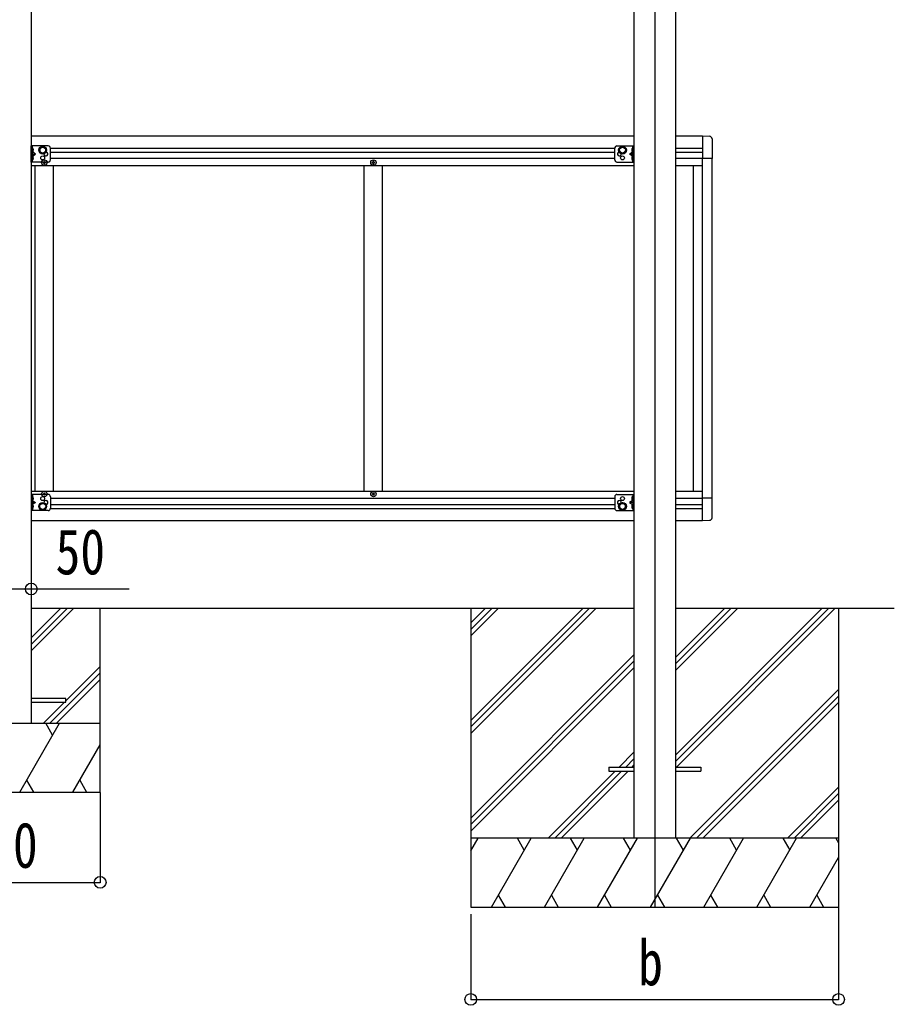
# Model space of a CAD drawing. Units: millimetres, scale not verified. Extents: x -12615 to 12615, y -8910 to 8910.
# Drawn here: x 490 to 2392, y -5454 to -3310 of the extents above; entities that cross this region are included whole.
import ezdxf
from ezdxf.enums import TextEntityAlignment as Align

# ---------------------------------------------------------------- set-up
doc = ezdxf.new("R2010")
doc.units = ezdxf.units.MM
doc.header["$LTSCALE"] = 40
for name, color, linetype in [('0-3_YKK_12', 2, 'Continuous'), ('0-4_YKK_13', 4, 'Continuous'), ('0-5_YKK_A1', 4, 'Continuous'), ('0-6_YKK_D', 6, 'Continuous')]:
    doc.layers.add(name, color=color, linetype=linetype)
doc.styles.add('ＭＳ ゴシック', font='')
doc.styles.get('ＭＳ ゴシック').set_extended_font_data('MS Gothic')

msp = doc.modelspace()

# ---------------------------------------------------------------- linework, layer by layer
at = {"layer": '0-3_YKK_12'}
msp.add_lwpolyline([(1871.21, -2066.08), (1871.21, -4990.49), (1871.21, -5240.49)], dxfattribs=at)
at = {"layer": '0-4_YKK_13'}
for p, q in [((1975.21, -3562.99), (1990.5, -3563.79)), ((1975.21, -3562.99), (1975.21, -3612.18)), ((1995.71, -3569.28), (1995.71, -3612.18)), ((514.71, -3619.99), (514.71, -3584.99)), ((551.71, -3584.99), (514.71, -3584.99)), ((517.24, -3592.34), (516.63, -3593.49)), ((517.24, -3594.63), (516.63, -3593.49)), ((517.21, -3619.99), (517.21, -3584.99)), ((517.21, -3588.79), (517.5, -3588.79)), ((517.21, -3588.79), (517.21, -3598.19)), ((517.5, -3598.19), (517.21, -3598.19)), ((519.32, -3591.34), (517.3, -3592.34)), ((519.32, -3595.64), (517.3, -3594.63)), ((517.5, -3588.79), (517.5, -3598.19)), ((556.71, -3614.99), (556.71, -3589.99)), ((1784.01, -3614.99), (1784.01, -3589.99)), ((1789.01, -3584.99), (1826.01, -3584.99)), ((1821.4, -3591.34), (1823.42, -3592.34)), ((1821.4, -3595.64), (1823.42, -3594.63)), ((1823.51, -3588.79), (1823.22, -3588.79)), ((1823.22, -3588.79), (1823.22, -3598.19)), ((1823.22, -3598.19), (1823.51, -3598.19)), ((1823.49, -3592.34), (1824.1, -3593.49)), ((1823.49, -3594.63), (1824.1, -3593.49)), ((1823.51, -3619.99), (1823.51, -3584.99)), ((1823.51, -3588.79), (1823.51, -3598.19)), ((1826.01, -3619.99), (1826.01, -3584.99)), ((551.71, -3619.99), (514.71, -3619.99)), ((517.24, -3610.34), (516.63, -3611.49)), ((517.24, -3612.63), (516.63, -3611.49)), ((517.21, -3602.49), (524.21, -3602.49)), ((517.5, -3606.79), (517.21, -3606.79)), ((517.21, -3616.19), (517.21, -3606.79)), ((517.21, -3616.19), (517.5, -3616.19)), ((519.32, -3609.34), (517.3, -3610.34)), ((519.32, -3613.64), (517.3, -3612.63)), ((517.5, -3616.19), (517.5, -3606.79)), ((544.71, -3621.49), (545.71, -3621.49)), ((1260.71, -3621.49), (1261.71, -3621.49)), ((1789.01, -3619.99), (1826.01, -3619.99)), ((1823.51, -3602.49), (1816.51, -3602.49)), ((1821.4, -3609.34), (1823.42, -3610.34)), ((1821.4, -3613.64), (1823.42, -3612.63)), ((1823.22, -3606.79), (1823.51, -3606.79)), ((1823.22, -3616.19), (1823.22, -3606.79)), ((1823.51, -3616.19), (1823.22, -3616.19)), ((1823.49, -3610.34), (1824.1, -3611.49)), ((1823.49, -3612.63), (1824.1, -3611.49)), ((1823.51, -3616.19), (1823.51, -3606.79)), ((1995.71, -3612.18), (1975.21, -3612.18)), ((514.71, -4342.99), (514.71, -4377.99)), ((551.71, -4342.99), (514.71, -4342.99)), ((517.24, -4350.34), (516.63, -4351.49)), ((517.24, -4352.63), (516.63, -4351.49)), ((517.21, -4342.99), (517.21, -4377.99)), ((517.21, -4346.79), (517.5, -4346.79)), ((517.21, -4346.79), (517.21, -4356.19)), ((519.32, -4349.34), (517.3, -4350.34)), ((517.5, -4346.79), (517.5, -4356.19)), ((544.71, -4341.49), (545.71, -4341.49)), ((556.71, -4347.99), (556.71, -4372.99)), ((1260.71, -4341.49), (1261.71, -4341.49)), ((1784.01, -4347.99), (1784.01, -4372.99)), ((1789.01, -4342.99), (1826.01, -4342.99)), ((1821.4, -4349.34), (1823.42, -4350.34)), ((1823.51, -4346.79), (1823.22, -4346.79)), ((1823.22, -4346.79), (1823.22, -4356.19)), ((1823.49, -4350.34), (1824.1, -4351.49)), ((1823.49, -4352.63), (1824.1, -4351.49)), ((1823.51, -4342.99), (1823.51, -4377.99)), ((1823.51, -4346.79), (1823.51, -4356.19)), ((1826.01, -4342.99), (1826.01, -4377.99)), ((1995.71, -4350.8), (1975.21, -4350.8)), ((1975.21, -4399.99), (1975.21, -4350.8)), ((1995.71, -4393.69), (1995.71, -4350.8)), ((517.24, -4368.34), (516.63, -4369.49)), ((517.24, -4370.63), (516.63, -4369.49)), ((517.5, -4356.19), (517.21, -4356.19)), ((517.21, -4360.49), (524.21, -4360.49)), ((517.5, -4364.79), (517.21, -4364.79)), ((517.21, -4374.19), (517.21, -4364.79)), ((519.32, -4353.64), (517.3, -4352.63)), ((519.32, -4367.34), (517.3, -4368.34)), ((519.32, -4371.64), (517.3, -4370.63)), ((517.5, -4374.19), (517.5, -4364.79)), ((1823.51, -4360.49), (1816.51, -4360.49)), ((1821.4, -4353.64), (1823.42, -4352.63)), ((1821.4, -4367.34), (1823.42, -4368.34)), ((1821.4, -4371.64), (1823.42, -4370.63)), ((1823.22, -4356.19), (1823.51, -4356.19)), ((1823.22, -4364.79), (1823.51, -4364.79)), ((1823.22, -4374.19), (1823.22, -4364.79)), ((1823.49, -4368.34), (1824.1, -4369.49)), ((1823.49, -4370.63), (1824.1, -4369.49)), ((1823.51, -4374.19), (1823.51, -4364.79)), ((551.71, -4377.99), (514.71, -4377.99)), ((517.21, -4374.19), (517.5, -4374.19)), ((1789.01, -4377.99), (1826.01, -4377.99)), ((1823.51, -4374.19), (1823.22, -4374.19)), ((1975.21, -4399.99), (1990.5, -4399.19)), ((514.71, -4794.49), (589.71, -4794.49)), ((1771.21, -4935.99), (1771.21, -4944.99)), ((1771.21, -4935.99), (1826.01, -4935.99)), ((1771.21, -4944.99), (1826.01, -4944.99)), ((1916.41, -4935.99), (1971.21, -4935.99)), ((1916.41, -4944.99), (1971.21, -4944.99)), ((1971.21, -4935.99), (1971.21, -4944.99))]:
    msp.add_line(p, q, dxfattribs=at)
for points in [[(517.81, -3607.06), (524.21, -3602.49), (517.81, -3597.91)], [(1822.91, -3607.06), (1816.51, -3602.49), (1822.91, -3597.91)], [(541.71, -3620.49), (540.71, -3620.49), (540.71, -3621.49), (541.71, -3621.49)], [(543.71, -3619.49), (543.71, -3618.49), (542.71, -3618.49), (542.71, -3619.49)], [(542.71, -3622.49), (542.71, -3623.49), (543.71, -3623.49), (543.71, -3622.49)], [(545.71, -3621.49), (545.71, -3620.49), (544.71, -3620.49)], [(1257.71, -3620.49), (1256.71, -3620.49), (1256.71, -3621.49), (1257.71, -3621.49)], [(1259.71, -3619.49), (1259.71, -3618.49), (1258.71, -3618.49), (1258.71, -3619.49)], [(1258.71, -3622.49), (1258.71, -3623.49), (1259.71, -3623.49), (1259.71, -3622.49)], [(1261.71, -3621.49), (1261.71, -3620.49), (1260.71, -3620.49)], [(541.71, -4342.49), (540.71, -4342.49), (540.71, -4341.49), (541.71, -4341.49)], [(542.71, -4340.49), (542.71, -4339.49), (543.71, -4339.49), (543.71, -4340.49)], [(543.71, -4343.49), (543.71, -4344.49), (542.71, -4344.49), (542.71, -4343.49)], [(545.71, -4341.49), (545.71, -4342.49), (544.71, -4342.49)], [(1257.71, -4342.49), (1256.71, -4342.49), (1256.71, -4341.49), (1257.71, -4341.49)], [(1258.71, -4340.49), (1258.71, -4339.49), (1259.71, -4339.49), (1259.71, -4340.49)], [(1259.71, -4343.49), (1259.71, -4344.49), (1258.71, -4344.49), (1258.71, -4343.49)], [(1261.71, -4341.49), (1261.71, -4342.49), (1260.71, -4342.49)], [(517.81, -4355.91), (524.21, -4360.49), (517.81, -4365.06)], [(1822.91, -4355.91), (1816.51, -4360.49), (1822.91, -4365.06)], [(589.71, -4794.49), (589.71, -4786.49), (514.71, -4786.49)]]:
    msp.add_lwpolyline(points, dxfattribs=at)
for points in [[(539.71, -3586.48), (533.21, -3590.23), (533.21, -3597.74), (539.71, -3601.49), (546.21, -3597.74), (546.21, -3590.23)], [(1801.01, -3586.48), (1807.51, -3590.23), (1807.51, -3597.74), (1801.01, -3601.49), (1794.51, -3597.74), (1794.51, -3590.23)], [(539.71, -4376.49), (533.21, -4372.74), (533.21, -4365.23), (539.71, -4361.48), (546.21, -4365.23), (546.21, -4372.74)], [(1801.01, -4376.49), (1807.51, -4372.74), (1807.51, -4365.23), (1801.01, -4361.48), (1794.51, -4365.23), (1794.51, -4372.74)]]:
    msp.add_lwpolyline(points, close=True, dxfattribs=at)
for centre, radius in [((539.71, -3593.99), 8.5), ((539.71, -3593.99), 7.5), ((539.71, -3593.99), 6.5), ((1801.01, -3593.99), 8.5), ((1801.01, -3593.99), 7.5), ((1801.01, -3593.99), 6.5), ((539.71, -3610.99), 4.25), ((543.21, -3620.99), 5.9), ((1259.21, -3620.99), 5.9), ((1801.01, -3610.99), 4.25), ((539.71, -4351.99), 4.25), ((543.21, -4341.99), 5.9), ((1259.21, -4341.99), 5.9), ((1801.01, -4351.99), 4.25), ((539.71, -4368.99), 8.5), ((539.71, -4368.99), 7.5), ((539.71, -4368.99), 6.5), ((1801.01, -4368.99), 8.5), ((1801.01, -4368.99), 7.5), ((1801.01, -4368.99), 6.5)]:
    msp.add_circle(centre, radius, dxfattribs=at)
for centre, radius, start, end in [((1990.21, -3569.28), 5.5, 0, 87), ((513.61, -3593.49), 6.1, 309.60193, 50.39807), ((546.71, -3602.49), 4.25, 173.70569, 85.23923), ((551.71, -3589.99), 5, 0, 90), ((1789.01, -3589.99), 5, 90, 180), ((1794.01, -3602.49), 4.25, 94.76077, 6.29431), ((1827.11, -3593.49), 6.1, 129.60193, 230.39807), ((513.61, -3611.49), 6.1, 309.60193, 50.39807), ((541.71, -3619.49), 1, 270, 0), ((541.71, -3622.49), 1, 0, 90), ((544.71, -3619.49), 1, 180, 270), ((544.71, -3622.49), 1, 90, 180), ((551.71, -3614.99), 5, 270, 0), ((1257.71, -3619.49), 1, 270, 0), ((1257.71, -3622.49), 1, 0, 90), ((1260.71, -3619.49), 1, 180, 270), ((1260.71, -3622.49), 1, 90, 180), ((1789.01, -3614.99), 5, 180, 270), ((1827.11, -3611.49), 6.1, 129.60193, 230.39807), ((513.61, -4351.49), 6.1, 309.60193, 50.39807), ((541.71, -4340.49), 1, 270, 0), ((541.71, -4343.49), 1, 0, 90), ((544.71, -4340.49), 1, 180, 270), ((544.71, -4343.49), 1, 90, 180), ((551.71, -4347.99), 5, 0, 90), ((1257.71, -4340.49), 1, 270, 0), ((1257.71, -4343.49), 1, 0, 90), ((1260.71, -4340.49), 1, 180, 270), ((1260.71, -4343.49), 1, 90, 180), ((1789.01, -4347.99), 5, 90, 180), ((1827.11, -4351.49), 6.1, 129.60193, 230.39807), ((513.61, -4369.49), 6.1, 309.60193, 50.39807), ((546.71, -4360.49), 4.25, 274.76077, 186.29431), ((551.71, -4372.99), 5, 270, 0), ((1789.01, -4372.99), 5, 180, 270), ((1794.01, -4360.49), 4.25, 353.70569, 265.23923), ((1827.11, -4369.49), 6.1, 129.60193, 230.39807), ((1990.21, -4393.69), 5.5, 273, 0)]:
    msp.add_arc(centre, radius, start, end, dxfattribs=at)
at = {"layer": '0-5_YKK_A1'}
for p, q in [((1826.01, -2461.49), (1826.01, -5090.49)), ((1916.41, -2461.49), (1916.41, -5090.49)), ((514.71, -2477.49), (514.71, -4840.49)), ((1826.01, -3563.49), (514.71, -3563.49)), ((1975.21, -3563.49), (1916.41, -3563.49)), ((556.69, -3589.49), (1784.04, -3589.49)), ((556.71, -3598.49), (1784.01, -3598.49)), ((1916.41, -3589.49), (1975.21, -3589.49)), ((1916.41, -3598.49), (1975.21, -3598.49)), ((1784.01, -3611.99), (556.71, -3611.99)), ((1975.21, -3611.99), (1916.41, -3611.99)), ((1975.21, -4350.8), (1975.21, -3611.99)), ((1995.21, -3612.18), (1995.21, -4350.79)), ((514.71, -3627.49), (1826.01, -3627.49)), ((523.21, -4335.49), (523.21, -3627.49)), ((563.21, -4335.49), (563.21, -3627.49)), ((1239.21, -4335.49), (1239.21, -3627.49)), ((1279.21, -4335.49), (1279.21, -3627.49)), ((1916.41, -3627.49), (1975.21, -3627.49)), ((1955.21, -4335.49), (1955.21, -3627.49)), ((514.71, -4335.49), (1826.01, -4335.49)), ((556.71, -4350.99), (1784.01, -4350.99)), ((1916.41, -4335.49), (1975.21, -4335.49)), ((1916.41, -4350.99), (1975.21, -4350.99)), ((556.71, -4364.49), (1784.01, -4364.49)), ((1916.41, -4364.49), (1975.21, -4364.49)), ((556.69, -4373.49), (1784.04, -4373.49)), ((1916.41, -4373.49), (1975.21, -4373.49)), ((514.71, -4399.49), (1826.01, -4399.49)), ((1916.41, -4399.49), (1975.21, -4399.49)), ((514.71, -4590.49), (1826.01, -4590.49)), ((514.71, -4683.25), (607.48, -4590.49)), ((514.71, -4669.11), (593.33, -4590.49)), ((514.71, -4654.97), (579.19, -4590.49)), ((664.71, -4990.49), (664.71, -4590.49)), ((1471.01, -4590.49), (1471.01, -5240.49)), ((1471.01, -4834.66), (1715.19, -4590.49)), ((1471.01, -4848.81), (1729.33, -4590.49)), ((1471.01, -4862.95), (1743.47, -4590.49)), ((1471.01, -4650.82), (1531.34, -4590.49)), ((1471.01, -4636.67), (1517.2, -4590.49)), ((1471.01, -4622.53), (1503.06, -4590.49)), ((1916.41, -4590.49), (2392.25, -4590.49)), ((1916.41, -4938.05), (2263.97, -4590.49)), ((1916.41, -4909.76), (2235.69, -4590.49)), ((1916.41, -4923.9), (2249.83, -4590.49)), ((1916.41, -4725.92), (2051.84, -4590.49)), ((1916.41, -4697.63), (2023.56, -4590.49)), ((1916.41, -4711.77), (2037.7, -4590.49)), ((2271.01, -4590.49), (2271.01, -5240.49)), ((1471.01, -5046.79), (1826.01, -4691.8)), ((1471.01, -5060.94), (1826.01, -4705.94)), ((555.46, -4840.49), (664.71, -4731.24)), ((589.71, -4792.1), (664.71, -4717.1)), ((1471.01, -5075.08), (1826.01, -4720.08)), ((569.61, -4840.49), (664.71, -4745.38)), ((1947.82, -5090.49), (2271.01, -4767.3)), ((541.32, -4840.49), (587.32, -4794.49)), ((1961.96, -5090.49), (2271.01, -4781.44)), ((1976.11, -5090.49), (2271.01, -4795.58)), ((314.71, -4840.49), (664.71, -4840.49)), ((489.72, -4990.49), (576.32, -4840.49)), ((561.32, -4866.47), (546.32, -4840.49)), ((605.19, -4990.49), (664.71, -4887.38)), ((1793.95, -4935.99), (1826.01, -4903.93)), ((1808.1, -4935.99), (1826.01, -4918.07)), ((1639.45, -5090.49), (1784.95, -4944.99)), ((1653.6, -5090.49), (1799.1, -4944.99)), ((1667.74, -5090.49), (1813.24, -4944.99)), ((1822.24, -4935.99), (1826.01, -4932.21)), ((504.71, -4964.51), (519.71, -4990.49)), ((620.18, -4964.51), (635.18, -4990.49)), ((314.71, -4990.49), (664.71, -4990.49)), ((2159.95, -5090.49), (2271.01, -4979.43)), ((2174.1, -5090.49), (2271.01, -4993.57)), ((2188.24, -5090.49), (2271.01, -5007.71)), ((2271.01, -5090.49), (1471.01, -5090.49)), ((1471.01, -5117.99), (1486.89, -5090.49)), ((1515.76, -5240.49), (1602.36, -5090.49)), ((1587.36, -5116.47), (1572.36, -5090.49)), ((1631.23, -5240.49), (1717.83, -5090.49)), ((1702.83, -5116.47), (1687.83, -5090.49)), ((1746.7, -5240.49), (1833.3, -5090.49)), ((1818.3, -5116.47), (1803.3, -5090.49)), ((1862.17, -5240.49), (1948.77, -5090.49)), ((1933.77, -5116.47), (1918.77, -5090.48)), ((1977.64, -5240.49), (2064.24, -5090.49)), ((2049.24, -5116.47), (2034.24, -5090.49)), ((2093.11, -5240.49), (2179.71, -5090.49)), ((2149.71, -5090.49), (2164.71, -5116.47)), ((2265.18, -5090.49), (2271.01, -5100.59)), ((2208.58, -5240.49), (2271.01, -5132.35)), ((1530.76, -5214.51), (1545.76, -5240.49)), ((1646.23, -5214.51), (1661.23, -5240.49)), ((1761.7, -5214.51), (1776.7, -5240.49)), ((1877.17, -5214.51), (1892.17, -5240.49)), ((1992.64, -5214.51), (2007.64, -5240.49)), ((2108.11, -5214.51), (2123.11, -5240.49)), ((2223.58, -5214.51), (2238.58, -5240.49)), ((1471.01, -5240.49), (2271.01, -5240.49))]:
    msp.add_line(p, q, dxfattribs=at)
at = {"layer": '0-6_YKK_D'}
for p, q in [((514.71, -4497.25), (514.71, -4549.56)), ((664.71, -4991.49), (664.71, -5187.76)), ((314.71, -5186.76), (664.71, -5186.76)), ((2271.01, -5241.49), (2271.01, -5442.41)), ((1471.01, -5255.7), (1471.01, -5442.41)), ((1471.01, -5441.41), (2271.01, -5441.41))]:
    msp.add_line(p, q, dxfattribs=at)
msp.add_lwpolyline([(464.71, -4548.56), (514.71, -4548.56), (728.11, -4548.56)], dxfattribs=at)
for centre in [(514.71, -4548.56), (664.71, -5186.76), (1471.01, -5441.41), (2271.01, -5441.41)]:
    msp.add_circle(centre, 12.75, dxfattribs=at)

# ---------------------------------------------------------------- texts
at = {"layer": '0-6_YKK_D', "style": 'ＭＳ ゴシック', "width": 0.8}
for s, p in [('50', (567.71, -4546.56)), ('350', (367.31, -5184.76)), ('b', (1835.01, -5440.11))]:
    msp.add_text(s, height=98.97, dxfattribs=at).set_placement(p, align=Align.BOTTOM_LEFT)

doc.saveas('drawing.dxf')
